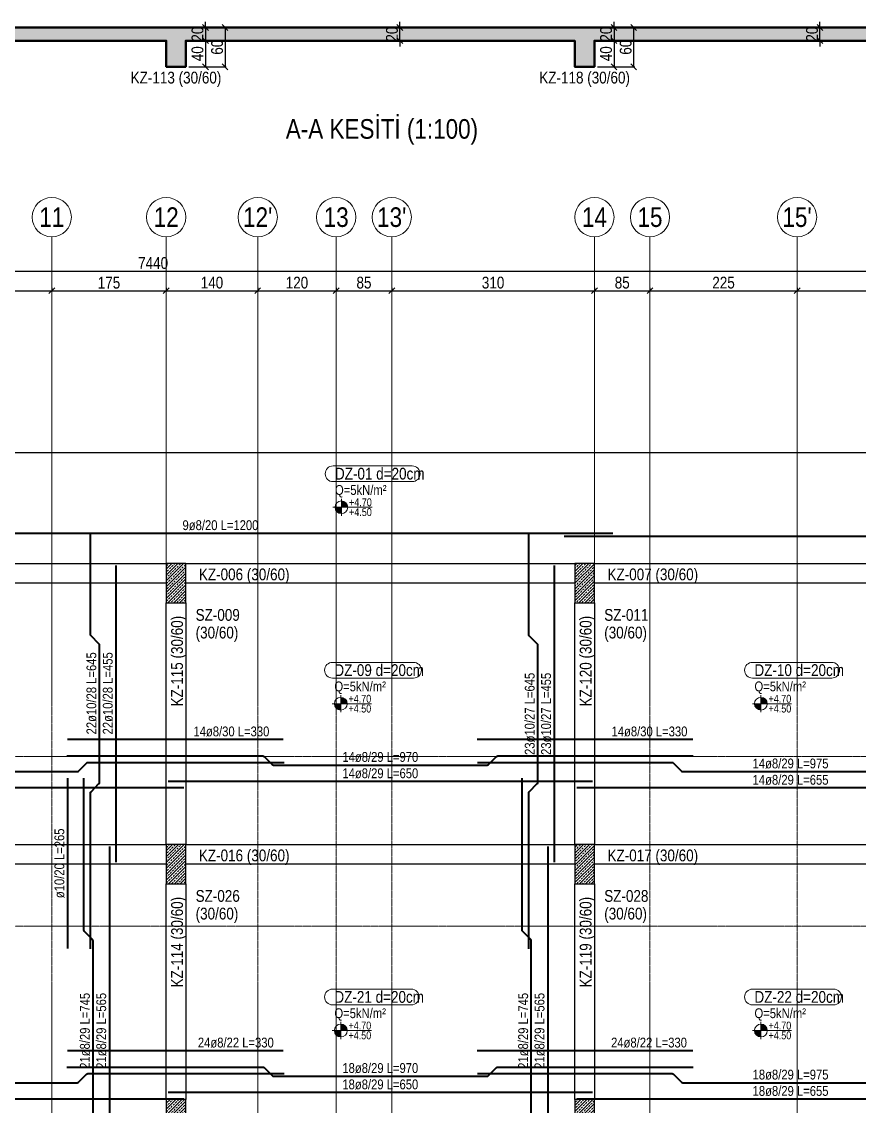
# Model space of a CAD drawing. Header units: millimetres. Extents: x 2356 to 11074, y 522 to 6020.
# Drawn here: x 6532 to 7814, y 4332 to 5991 of the extents above; entities that cross this region are included whole.
import ezdxf
from ezdxf.enums import TextEntityAlignment as Align

# ---------------------------------------------------------------- set-up
doc = ezdxf.new("R2010")
doc.units = ezdxf.units.MM
doc.linetypes.add('DASHED', pattern=[0.75, 0.5, -0.25])
for name, color, linetype, lineweight in [('AKS BALONU (BEYKENT)', 7, 'Continuous', 20), ('AKS CIZGISI (BEYKENT)', 252, 'DASHED', 20), ('AKS OLCU (BEYKENT)', 200, 'Continuous', 20), ('AKS YAZISI (BEYKENT)', 3, 'Continuous', 20), ('DONATI (BEYKENT)', 4, 'Continuous', 40), ('DONATI YAZISI (BEYKENT)', 3, 'Continuous', 20), ('DOSEME ISMI (BEYKENT)', 9, 'Continuous', 20), ('DOSEME PAFTA (BEYKENT)', 3, 'Continuous', 20), ('KAT SINIRI (BEYKENT)', 41, 'Continuous', 25), ('KESIT CIZGISI (BEYKENT)', 3, 'Continuous', 50), ('KESIT ISMI (BEYKENT)', 6, 'Continuous', 20), ('KIRIS (BEYKENT)', 2, 'Continuous', 30), ('KIRIS ISMI (BEYKENT)', 40, 'Continuous', 20), ('KOLON (BEYKENT)', 3, 'Continuous', 30), ('KOLON ISMI (BEYKENT)', 91, 'Continuous', 20), ('KOT CIZGISI (BEYKENT)', 7, 'Continuous', 20), ('KOT YAZI (BEYKENT)', 7, 'Continuous', 20), ('OLCU (BEYKENT)', 14, 'Continuous', 20), ('TARAMA (BEYKENT)', 252, 'Continuous', 20), ('YUK YAZISI (BEYKENT)', 140, 'Continuous', 20)]:
    doc.layers.add(name, color=color, linetype=linetype, lineweight=lineweight)
doc.styles.add('DONATI YAZISI (BEYKENT)', font='')
doc.styles.add('YAZI (BEYKENT)', font='')
doc.styles.get('DONATI YAZISI (BEYKENT)').set_extended_font_data('Bahnschrift Light Condensed')
doc.styles.get('YAZI (BEYKENT)').set_extended_font_data('Bahnschrift Light Condensed')
doc.dimstyles.new('AKS_OLCU_100', dxfattribs={"dimtxt": 18, "dimasz": 4.5, "dimexe": 1.875, "dimexo": 4.5, "dimgap": 3, "dimtad": 1, "dimdec": 0, "dimrnd": 0.5, "dimzin": 12, "dimdsep": 46, "dimtxsty": 'YAZI (BEYKENT)', "dimtsz": 4.5, "dimcen": 0.09, "dimclrt": 7, "dimadec": 0, "dimazin": 0, "dimtfac": 1, "dimtdec": 4, "dimtix": 1, "dimtmove": 0, "dimatfit": 3, "dimfxl": 1, "dimtolj": 1, "dimtzin": 0, "dimarcsym": 0})
doc.dimstyles.new('PLAN_OLCU_100', dxfattribs={"dimtxt": 18, "dimasz": 4.5, "dimexe": 1.875, "dimexo": 4.5, "dimgap": 3, "dimtad": 1, "dimdec": 0, "dimrnd": 0.5, "dimzin": 12, "dimdsep": 46, "dimtxsty": 'YAZI (BEYKENT)', "dimtsz": 4.5, "dimcen": 0.09, "dimclrt": 7, "dimadec": 0, "dimazin": 0, "dimtfac": 1, "dimtdec": 4, "dimtix": 1, "dimtmove": 0, "dimatfit": 3, "dimfxl": 1, "dimtolj": 1, "dimtzin": 0, "dimarcsym": 0})
pattern_1 = [(45, (-86089.6365, -4262.8825), (-4.49012806, 4.49012806), []), (45, (-86085.1463, -4262.8825), (-4.49012806, 4.49012806), [3.175, -1.5875])]

# ---------------------------------------------------------------- blocks, each defined once
blk = doc.blocks.new('*D210')
at = {"layer": 'Defpoints', "color": 0, "transparency": 16777216}
for p in [(6783.5, 5982.3), (6783.5, 5962.3), (6813.5, 5962.3)]:
    blk.add_point(p, dxfattribs=at)
at = {"layer": 'OLCU (BEYKENT)', "color": 0, "lineweight": -2, "transparency": 16777216}
for p, q in [((6813.5, 5982.3), (6813.5, 5991.3)), ((6788, 5982.3), (6815.4, 5982.3)), ((6818, 5977.8), (6809, 5986.8)), ((6813.5, 5982.3), (6813.5, 5962.3)), ((6788, 5962.3), (6815.4, 5962.3)), ((6818, 5957.8), (6809, 5966.8)), ((6813.5, 5962.3), (6813.5, 5953.3))]:
    blk.add_line(p, q, dxfattribs=at)
at = {"layer": 'OLCU (BEYKENT)', "color": 7, "lineweight": 20, "transparency": 16777216, "insert": (6801.4, 5972.3), "char_height": 18, "attachment_point": 5, "rotation": 90, "style": 'YAZI (BEYKENT)'}
blk.add_mtext('\\A1;20', dxfattribs=at)
blk = doc.blocks.new('*D211')
at = {"layer": 'Defpoints', "color": 0, "transparency": 16777216}
for p in [(6783.5, 5962.3), (6783.5, 5922.3), (6813.5, 5922.3)]:
    blk.add_point(p, dxfattribs=at)
at = {"layer": 'OLCU (BEYKENT)', "color": 0, "lineweight": -2, "transparency": 16777216}
for p, q in [((6788, 5962.3), (6815.4, 5962.3)), ((6818, 5957.8), (6809, 5966.8)), ((6813.5, 5962.3), (6813.5, 5922.3)), ((6818, 5917.8), (6809, 5926.8)), ((6788, 5922.3), (6815.4, 5922.3))]:
    blk.add_line(p, q, dxfattribs=at)
at = {"layer": 'OLCU (BEYKENT)', "color": 7, "lineweight": 20, "transparency": 16777216, "insert": (6801.4, 5942.3), "char_height": 18, "attachment_point": 5, "rotation": 90, "style": 'YAZI (BEYKENT)'}
blk.add_mtext('\\A1;40', dxfattribs=at)
blk = doc.blocks.new('*D212')
at = {"layer": 'Defpoints', "color": 0, "transparency": 16777216}
for p in [(6783.5, 5982.3), (6783.5, 5922.3), (6843.5, 5922.3)]:
    blk.add_point(p, dxfattribs=at)
at = {"layer": 'OLCU (BEYKENT)', "color": 0, "lineweight": -2, "transparency": 16777216}
for p, q in [((6788, 5982.3), (6845.4, 5982.3)), ((6848, 5977.8), (6839, 5986.8)), ((6843.5, 5982.3), (6843.5, 5922.3)), ((6848, 5917.8), (6839, 5926.8)), ((6788, 5922.3), (6845.4, 5922.3))]:
    blk.add_line(p, q, dxfattribs=at)
at = {"layer": 'OLCU (BEYKENT)', "color": 7, "lineweight": 20, "transparency": 16777216, "insert": (6831.4, 5952.3), "char_height": 18, "attachment_point": 5, "rotation": 90, "style": 'YAZI (BEYKENT)'}
blk.add_mtext('\\A1;60', dxfattribs=at)
blk = doc.blocks.new('*D213')
at = {"layer": 'Defpoints', "color": 0, "transparency": 16777216}
for p in [(7408.5, 5982.3), (7408.5, 5962.3), (7438.5, 5962.3)]:
    blk.add_point(p, dxfattribs=at)
at = {"layer": 'OLCU (BEYKENT)', "color": 0, "lineweight": -2, "transparency": 16777216}
for p, q in [((7438.5, 5982.3), (7438.5, 5991.3)), ((7413, 5982.3), (7440.4, 5982.3)), ((7443, 5977.8), (7434, 5986.8)), ((7438.5, 5982.3), (7438.5, 5962.3)), ((7413, 5962.3), (7440.4, 5962.3)), ((7443, 5957.8), (7434, 5966.8)), ((7438.5, 5962.3), (7438.5, 5953.3))]:
    blk.add_line(p, q, dxfattribs=at)
at = {"layer": 'OLCU (BEYKENT)', "color": 7, "lineweight": 20, "transparency": 16777216, "insert": (7426.4, 5972.3), "char_height": 18, "attachment_point": 5, "rotation": 90, "style": 'YAZI (BEYKENT)'}
blk.add_mtext('\\A1;20', dxfattribs=at)
blk = doc.blocks.new('*D214')
at = {"layer": 'Defpoints', "color": 0, "transparency": 16777216}
for p in [(7408.5, 5962.3), (7408.5, 5922.3), (7438.5, 5922.3)]:
    blk.add_point(p, dxfattribs=at)
at = {"layer": 'OLCU (BEYKENT)', "color": 0, "lineweight": -2, "transparency": 16777216}
for p, q in [((7413, 5962.3), (7440.4, 5962.3)), ((7443, 5957.8), (7434, 5966.8)), ((7438.5, 5962.3), (7438.5, 5922.3)), ((7443, 5917.8), (7434, 5926.8)), ((7413, 5922.3), (7440.4, 5922.3))]:
    blk.add_line(p, q, dxfattribs=at)
at = {"layer": 'OLCU (BEYKENT)', "color": 7, "lineweight": 20, "transparency": 16777216, "insert": (7426.4, 5942.3), "char_height": 18, "attachment_point": 5, "rotation": 90, "style": 'YAZI (BEYKENT)'}
blk.add_mtext('\\A1;40', dxfattribs=at)
blk = doc.blocks.new('*D215')
at = {"layer": 'Defpoints', "color": 0, "transparency": 16777216}
for p in [(7408.5, 5982.3), (7408.5, 5922.3), (7468.5, 5922.3)]:
    blk.add_point(p, dxfattribs=at)
at = {"layer": 'OLCU (BEYKENT)', "color": 0, "lineweight": -2, "transparency": 16777216}
for p, q in [((7413, 5982.3), (7470.4, 5982.3)), ((7473, 5977.8), (7464, 5986.8)), ((7468.5, 5982.3), (7468.5, 5922.3)), ((7473, 5917.8), (7464, 5926.8)), ((7413, 5922.3), (7470.4, 5922.3))]:
    blk.add_line(p, q, dxfattribs=at)
at = {"layer": 'OLCU (BEYKENT)', "color": 7, "lineweight": 20, "transparency": 16777216, "insert": (7456.4, 5952.3), "char_height": 18, "attachment_point": 5, "rotation": 90, "style": 'YAZI (BEYKENT)'}
blk.add_mtext('\\A1;60', dxfattribs=at)
blk = doc.blocks.new('*D237')
at = {"layer": 'Defpoints', "color": 0, "transparency": 16777216}
for p in [(7081, 5982.3), (7111, 5982.3), (7081, 5962.3)]:
    blk.add_point(p, dxfattribs=at)
at = {"layer": 'OLCU (BEYKENT)', "color": 0, "lineweight": -2, "transparency": 16777216}
for p, q in [((7111, 5982.3), (7111, 5991.3)), ((7085.5, 5982.3), (7112.9, 5982.3)), ((7115.5, 5977.8), (7106.5, 5986.8)), ((7111, 5962.3), (7111, 5982.3)), ((7085.5, 5962.3), (7112.9, 5962.3)), ((7115.5, 5957.8), (7106.5, 5966.8)), ((7111, 5962.3), (7111, 5953.3))]:
    blk.add_line(p, q, dxfattribs=at)
at = {"layer": 'OLCU (BEYKENT)', "color": 7, "lineweight": 20, "transparency": 16777216, "insert": (7098.9, 5972.3), "char_height": 18, "attachment_point": 5, "rotation": 90, "style": 'YAZI (BEYKENT)'}
blk.add_mtext('\\A1;20', dxfattribs=at)
blk = doc.blocks.new('*D238')
at = {"layer": 'Defpoints', "color": 0, "transparency": 16777216}
for p in [(7723.5, 5982.3), (7753.5, 5982.3), (7723.5, 5962.3)]:
    blk.add_point(p, dxfattribs=at)
at = {"layer": 'OLCU (BEYKENT)', "color": 0, "lineweight": -2, "transparency": 16777216}
for p, q in [((7753.5, 5982.3), (7753.5, 5991.3)), ((7728, 5982.3), (7755.4, 5982.3)), ((7758, 5977.8), (7749, 5986.8)), ((7753.5, 5962.3), (7753.5, 5982.3)), ((7728, 5962.3), (7755.4, 5962.3)), ((7758, 5957.8), (7749, 5966.8)), ((7753.5, 5962.3), (7753.5, 5953.3))]:
    blk.add_line(p, q, dxfattribs=at)
at = {"layer": 'OLCU (BEYKENT)', "color": 7, "lineweight": 20, "transparency": 16777216, "insert": (7741.4, 5972.3), "char_height": 18, "attachment_point": 5, "rotation": 90, "style": 'YAZI (BEYKENT)'}
blk.add_mtext('\\A1;20', dxfattribs=at)
blk = doc.blocks.new('*D277')
at = {"layer": 'AKS OLCU (BEYKENT)', "color": 0, "lineweight": -2, "transparency": 16777216}
for p, q in [((3009, 5605.3), (3018, 5614.3)), ((3013.5, 5614.3), (3013.5, 5611.7)), ((3013.5, 5609.8), (10453.5, 5609.8)), ((10449, 5605.3), (10458, 5614.3)), ((10453.5, 5614.3), (10453.5, 5611.7))]:
    blk.add_line(p, q, dxfattribs=at)
at = {"layer": 'Defpoints', "color": 0, "transparency": 16777216}
for p in [(3013.5, 5609.8), (10453.5, 5609.8), (10453.5, 5609.8)]:
    blk.add_point(p, dxfattribs=at)
at = {"layer": 'AKS OLCU (BEYKENT)', "color": 7, "transparency": 16777216, "insert": (6733.5, 5622), "char_height": 18, "attachment_point": 5, "style": 'YAZI (BEYKENT)'}
blk.add_mtext('\\A1;7440', dxfattribs=at)
blk = doc.blocks.new('*D292')
at = {"layer": 'AKS OLCU (BEYKENT)', "color": 0, "lineweight": -2, "transparency": 16777216}
for p, q in [((6259, 5575.3), (6268, 5584.3)), ((6263.5, 5584.3), (6263.5, 5581.7)), ((6263.5, 5579.8), (6578.5, 5579.8)), ((6574, 5575.3), (6583, 5584.3)), ((6578.5, 5584.3), (6578.5, 5581.7))]:
    blk.add_line(p, q, dxfattribs=at)
at = {"layer": 'Defpoints', "color": 0, "transparency": 16777216}
for p in [(6263.5, 5579.8), (6578.5, 5579.8), (6578.5, 5579.8)]:
    blk.add_point(p, dxfattribs=at)
at = {"layer": 'AKS OLCU (BEYKENT)', "color": 7, "transparency": 16777216, "insert": (6421, 5592), "char_height": 18, "attachment_point": 5, "style": 'YAZI (BEYKENT)'}
blk.add_mtext('\\A1;315', dxfattribs=at)
blk = doc.blocks.new('*D293')
at = {"layer": 'AKS OLCU (BEYKENT)', "color": 0, "lineweight": -2, "transparency": 16777216}
for p, q in [((6574, 5575.3), (6583, 5584.3)), ((6578.5, 5584.3), (6578.5, 5581.7)), ((6578.5, 5579.8), (6753.5, 5579.8)), ((6749, 5575.3), (6758, 5584.3)), ((6753.5, 5584.3), (6753.5, 5581.7))]:
    blk.add_line(p, q, dxfattribs=at)
at = {"layer": 'Defpoints', "color": 0, "transparency": 16777216}
for p in [(6578.5, 5579.8), (6753.5, 5579.8), (6753.5, 5579.8)]:
    blk.add_point(p, dxfattribs=at)
at = {"layer": 'AKS OLCU (BEYKENT)', "color": 7, "transparency": 16777216, "insert": (6666, 5591.9), "char_height": 18, "attachment_point": 5, "style": 'YAZI (BEYKENT)'}
blk.add_mtext('\\A1;175', dxfattribs=at)
blk = doc.blocks.new('*D294')
at = {"layer": 'AKS OLCU (BEYKENT)', "color": 0, "lineweight": -2, "transparency": 16777216}
for p, q in [((6749, 5575.3), (6758, 5584.3)), ((6753.5, 5584.3), (6753.5, 5581.7)), ((6753.5, 5579.8), (6893.5, 5579.8)), ((6889, 5575.3), (6898, 5584.3)), ((6893.5, 5584.3), (6893.5, 5581.7))]:
    blk.add_line(p, q, dxfattribs=at)
at = {"layer": 'Defpoints', "color": 0, "transparency": 16777216}
for p in [(6753.5, 5579.8), (6893.5, 5579.8), (6893.5, 5579.8)]:
    blk.add_point(p, dxfattribs=at)
at = {"layer": 'AKS OLCU (BEYKENT)', "color": 7, "transparency": 16777216, "insert": (6823.5, 5592), "char_height": 18, "attachment_point": 5, "style": 'YAZI (BEYKENT)'}
blk.add_mtext('\\A1;140', dxfattribs=at)
blk = doc.blocks.new('*D295')
at = {"layer": 'AKS OLCU (BEYKENT)', "color": 0, "lineweight": -2, "transparency": 16777216}
for p, q in [((6889, 5575.3), (6898, 5584.3)), ((6893.5, 5584.3), (6893.5, 5581.7)), ((6893.5, 5579.8), (7013.5, 5579.8)), ((7009, 5575.3), (7018, 5584.3)), ((7013.5, 5584.3), (7013.5, 5581.7))]:
    blk.add_line(p, q, dxfattribs=at)
at = {"layer": 'Defpoints', "color": 0, "transparency": 16777216}
for p in [(6893.5, 5579.8), (7013.5, 5579.8), (7013.5, 5579.8)]:
    blk.add_point(p, dxfattribs=at)
at = {"layer": 'AKS OLCU (BEYKENT)', "color": 7, "transparency": 16777216, "insert": (6953.5, 5592), "char_height": 18, "attachment_point": 5, "style": 'YAZI (BEYKENT)'}
blk.add_mtext('\\A1;120', dxfattribs=at)
blk = doc.blocks.new('*D296')
at = {"layer": 'AKS OLCU (BEYKENT)', "color": 0, "lineweight": -2, "transparency": 16777216}
for p, q in [((7009, 5575.3), (7018, 5584.3)), ((7013.5, 5584.3), (7013.5, 5581.7)), ((7013.5, 5579.8), (7098.5, 5579.8)), ((7094, 5575.3), (7103, 5584.3)), ((7098.5, 5584.3), (7098.5, 5581.7))]:
    blk.add_line(p, q, dxfattribs=at)
at = {"layer": 'Defpoints', "color": 0, "transparency": 16777216}
for p in [(7013.5, 5579.8), (7098.5, 5579.8), (7098.5, 5579.8)]:
    blk.add_point(p, dxfattribs=at)
at = {"layer": 'AKS OLCU (BEYKENT)', "color": 7, "transparency": 16777216, "insert": (7056, 5592), "char_height": 18, "attachment_point": 5, "style": 'YAZI (BEYKENT)'}
blk.add_mtext('\\A1;85', dxfattribs=at)
blk = doc.blocks.new('*D297')
at = {"layer": 'AKS OLCU (BEYKENT)', "color": 0, "lineweight": -2, "transparency": 16777216}
for p, q in [((7094, 5575.3), (7103, 5584.3)), ((7098.5, 5584.3), (7098.5, 5581.7)), ((7098.5, 5579.8), (7408.5, 5579.8)), ((7404, 5575.3), (7413, 5584.3)), ((7408.5, 5584.3), (7408.5, 5581.7))]:
    blk.add_line(p, q, dxfattribs=at)
at = {"layer": 'Defpoints', "color": 0, "transparency": 16777216}
for p in [(7098.5, 5579.8), (7408.5, 5579.8), (7408.5, 5579.8)]:
    blk.add_point(p, dxfattribs=at)
at = {"layer": 'AKS OLCU (BEYKENT)', "color": 7, "transparency": 16777216, "insert": (7253.5, 5592), "char_height": 18, "attachment_point": 5, "style": 'YAZI (BEYKENT)'}
blk.add_mtext('\\A1;310', dxfattribs=at)
blk = doc.blocks.new('*D298')
at = {"layer": 'AKS OLCU (BEYKENT)', "color": 0, "lineweight": -2, "transparency": 16777216}
for p, q in [((7404, 5575.3), (7413, 5584.3)), ((7408.5, 5584.3), (7408.5, 5581.7)), ((7408.5, 5579.8), (7493.5, 5579.8)), ((7489, 5575.3), (7498, 5584.3)), ((7493.5, 5584.3), (7493.5, 5581.7))]:
    blk.add_line(p, q, dxfattribs=at)
at = {"layer": 'Defpoints', "color": 0, "transparency": 16777216}
for p in [(7408.5, 5579.8), (7493.5, 5579.8), (7493.5, 5579.8)]:
    blk.add_point(p, dxfattribs=at)
at = {"layer": 'AKS OLCU (BEYKENT)', "color": 7, "transparency": 16777216, "insert": (7451, 5592), "char_height": 18, "attachment_point": 5, "style": 'YAZI (BEYKENT)'}
blk.add_mtext('\\A1;85', dxfattribs=at)
blk = doc.blocks.new('*D299')
at = {"layer": 'AKS OLCU (BEYKENT)', "color": 0, "lineweight": -2, "transparency": 16777216}
for p, q in [((7489, 5575.3), (7498, 5584.3)), ((7493.5, 5584.3), (7493.5, 5581.7)), ((7493.5, 5579.8), (7718.5, 5579.8)), ((7714, 5575.3), (7723, 5584.3)), ((7718.5, 5584.3), (7718.5, 5581.7))]:
    blk.add_line(p, q, dxfattribs=at)
at = {"layer": 'Defpoints', "color": 0, "transparency": 16777216}
for p in [(7493.5, 5579.8), (7718.5, 5579.8), (7718.5, 5579.8)]:
    blk.add_point(p, dxfattribs=at)
at = {"layer": 'AKS OLCU (BEYKENT)', "color": 7, "transparency": 16777216, "insert": (7606, 5592), "char_height": 18, "attachment_point": 5, "style": 'YAZI (BEYKENT)'}
blk.add_mtext('\\A1;225', dxfattribs=at)
blk = doc.blocks.new('*D300')
at = {"layer": 'AKS OLCU (BEYKENT)', "color": 0, "lineweight": -2, "transparency": 16777216}
for p, q in [((7714, 5575.3), (7723, 5584.3)), ((7718.5, 5584.3), (7718.5, 5581.7)), ((7718.5, 5579.8), (8038.5, 5579.8)), ((8034, 5575.3), (8043, 5584.3)), ((8038.5, 5584.3), (8038.5, 5581.7))]:
    blk.add_line(p, q, dxfattribs=at)
at = {"layer": 'Defpoints', "color": 0, "transparency": 16777216}
for p in [(7718.5, 5579.8), (8038.5, 5579.8), (8038.5, 5579.8)]:
    blk.add_point(p, dxfattribs=at)
at = {"layer": 'AKS OLCU (BEYKENT)', "color": 7, "transparency": 16777216, "insert": (7878.5, 5592), "char_height": 18, "attachment_point": 5, "style": 'YAZI (BEYKENT)'}
blk.add_mtext('\\A1;320', dxfattribs=at)

msp = doc.modelspace()

# ---------------------------------------------------------------- hatches: boundary and pattern name
at = {"layer": 'KOT CIZGISI (BEYKENT)', "true_color": 0x000000}
h = msp.add_hatch(color=18, dxfattribs=at)
h.dxf.hatch_style = 1
h.paths.add_polyline_path([(7021.5, 5248.4), (7011.7, 5248.4, 0.414214), (7021.5, 5238.6)])
h = msp.add_hatch(color=18, dxfattribs=at)
h.dxf.hatch_style = 1
h.paths.add_polyline_path([(7021.5, 5258.1), (7021.5, 5248.4), (7031.3, 5248.4, 0.414214)])
h = msp.add_hatch(color=18, dxfattribs=at)
h.dxf.hatch_style = 1
h.paths.add_polyline_path([(7020.6, 4947.8), (7010.8, 4947.8, 0.414214), (7020.6, 4938)])
h = msp.add_hatch(color=18, dxfattribs=at)
h.dxf.hatch_style = 1
h.paths.add_polyline_path([(7020.6, 4957.6), (7020.6, 4947.8), (7030.4, 4947.8, 0.414214)])
h = msp.add_hatch(color=18, dxfattribs=at)
h.dxf.hatch_style = 1
h.paths.add_polyline_path([(7663.1, 4947.8), (7653.3, 4947.8, 0.414214), (7663.1, 4938)])
h = msp.add_hatch(color=18, dxfattribs=at)
h.dxf.hatch_style = 1
h.paths.add_polyline_path([(7663.1, 4957.6), (7663.1, 4947.8), (7672.9, 4947.8, 0.414214)])
h = msp.add_hatch(color=18, dxfattribs=at)
h.dxf.hatch_style = 1
h.paths.add_polyline_path([(7020.6, 4447.8), (7010.8, 4447.8, 0.414214), (7020.6, 4438)])
h = msp.add_hatch(color=18, dxfattribs=at)
h.dxf.hatch_style = 1
h.paths.add_polyline_path([(7020.6, 4457.6), (7020.6, 4447.8), (7030.4, 4447.8, 0.414214)])
h = msp.add_hatch(color=18, dxfattribs=at)
h.dxf.hatch_style = 1
h.paths.add_polyline_path([(7663.1, 4447.8), (7653.3, 4447.8, 0.414214), (7663.1, 4438)])
h = msp.add_hatch(color=18, dxfattribs=at)
h.dxf.hatch_style = 1
h.paths.add_polyline_path([(7663.1, 4457.6), (7663.1, 4447.8), (7672.9, 4447.8, 0.414214)])
at = {"layer": 'TARAMA (BEYKENT)'}
h = msp.add_hatch(dxfattribs=at)
h.set_pattern_fill('ANSI33', color=256, style=0)
h.set_pattern_definition(pattern_1)
h.paths.add_polyline_path([(3713.5, 5962.3), (3513.5, 5962.3), (3513.5, 5982.3), (10653.5, 5982.3), (10653.5, 5962.3), (10453.5, 5962.3), (10453.5, 5922.3), (10423.5, 5922.3), (10423.5, 5962.3), (9883.5, 5962.3), (9883.5, 5922.3), (9853.5, 5922.3), (9853.5, 5962.3), (9228.5, 5962.3), (9228.5, 5922.3), (9198.5, 5922.3), (9198.5, 5962.3), (8683.5, 5962.3), (8683.5, 5922.3), (8653.5, 5922.3), (8653.5, 5962.3), (8038.5, 5962.3), (8038.5, 5922.3), (8008.5, 5922.3), (8008.5, 5962.3), (7408.5, 5962.3), (7408.5, 5922.3), (7378.5, 5922.3), (7378.5, 5962.3), (6783.5, 5962.3), (6783.5, 5922.3), (6753.5, 5922.3), (6753.5, 5962.3), (6148.5, 5962.3), (6148.5, 5922.3), (6118.5, 5922.3), (6118.5, 5962.3), (5513.5, 5962.3), (5513.5, 5922.3), (5483.5, 5922.3), (5483.5, 5962.3), (4918.5, 5962.3), (4918.5, 5922.3), (4888.5, 5922.3), (4888.5, 5962.3), (4313.5, 5962.3), (4313.5, 5922.3), (4283.5, 5922.3), (4283.5, 5962.3), (3743.5, 5962.3), (3743.5, 5922.3), (3713.5, 5922.3)], flags=16)
h = msp.add_hatch(dxfattribs=at)
h.set_pattern_fill('ANSI33', color=256, style=0)
h.set_pattern_definition(pattern_1)
h.paths.add_polyline_path([(6753.5, 5102.3), (6783.5, 5102.3), (6783.5, 5162.3), (6753.5, 5162.3)], flags=16)
h = msp.add_hatch(dxfattribs=at)
h.set_pattern_fill('ANSI33', color=256, style=0)
h.set_pattern_definition(pattern_1)
h.paths.add_polyline_path([(7378.5, 5102.3), (7408.5, 5102.3), (7408.5, 5162.3), (7378.5, 5162.3)], flags=16)
h = msp.add_hatch(dxfattribs=at)
h.set_pattern_fill('ANSI33', color=256, style=0)
h.set_pattern_definition(pattern_1)
h.paths.add_polyline_path([(6753.5, 4672.3), (6783.5, 4672.3), (6783.5, 4732.3), (6753.5, 4732.3)], flags=16)
h = msp.add_hatch(dxfattribs=at)
h.set_pattern_fill('ANSI33', color=256, style=0)
h.set_pattern_definition(pattern_1)
h.paths.add_polyline_path([(7378.5, 4672.3), (7408.5, 4672.3), (7408.5, 4732.3), (7378.5, 4732.3)], flags=16)
h = msp.add_hatch(dxfattribs=at)
h.set_pattern_fill('ANSI33', color=256, style=0)
h.set_pattern_definition(pattern_1)
h.paths.add_polyline_path([(6753.5, 4162.3), (6783.5, 4162.3), (6783.5, 4342.3), (6753.5, 4342.3)], flags=16)
h = msp.add_hatch(dxfattribs=at)
h.set_pattern_fill('ANSI33', color=256, style=0)
h.set_pattern_definition(pattern_1)
h.paths.add_polyline_path([(7378.5, 4162.3), (7408.5, 4162.3), (7408.5, 4342.3), (7378.5, 4342.3)], flags=16)

# ---------------------------------------------------------------- linework, layer by layer
at = {"layer": 'AKS BALONU (BEYKENT)'}
for centre in [(6578.5, 5692.3), (6753.5, 5692.3), (6893.5, 5692.3), (7013.5, 5692.3), (7098.5, 5692.3), (7408.5, 5692.3), (7493.5, 5692.3), (7718.5, 5692.3)]:
    msp.add_circle(centre, 30, dxfattribs=at)
at = {"layer": 'AKS CIZGISI (BEYKENT)'}
for p, q in [((6578.5, 642.3), (6578.5, 5662.3)), ((6753.5, 642.3), (6753.5, 5662.3)), ((7013.5, 642.3), (7013.5, 5662.3)), ((7408.5, 642.3), (7408.5, 5662.3)), ((7493.5, 642.3), (7493.5, 5662.3)), ((2713.5, 5162.3), (10953.5, 5162.3)), ((2713.5, 4867.3), (10953.5, 4867.3)), ((2713.5, 4732.3), (10953.5, 4732.3)), ((2713.5, 4607.3), (10953.5, 4607.3))]:
    msp.add_line(p, q, dxfattribs=at)
at = {"layer": 'AKS CIZGISI (BEYKENT)', "color": 175, "true_color": 0x4554a5}
for p, q in [((6893.5, 642.3), (6893.5, 5662.3)), ((7098.5, 642.3), (7098.5, 5662.3)), ((7718.5, 642.3), (7718.5, 5662.3))]:
    msp.add_line(p, q, dxfattribs=at)
at = {"layer": 'DONATI (BEYKENT)'}
for points in [[(7436.5, 5208.5), (6236.5, 5208.5)], [(8562.3, 5203.5), (7362.3, 5203.5)], [(6676.6, 5159.3), (6676.6, 4705.3)], [(7347, 5159.3), (7347, 4705.3)], [(6932.3, 4892.9), (6602.3, 4892.9)], [(7559, 4892.9), (7229.3, 4892.9)], [(6602.6, 4833.8), (6602.6, 4573.3)], [(6780.5, 4818.9), (6121.5, 4818.9)], [(7405.5, 4828.9), (6756.5, 4828.9)], [(8035.5, 4818.9), (7381.5, 4818.9)], [(6666.6, 4729.3), (6666.6, 4165.3)], [(7337, 4729.3), (7337, 4165.3)], [(6932.3, 4416.9), (6602.3, 4416.9)], [(7559, 4416.9), (7229.3, 4416.9)], [(7405.5, 4352.9), (6756.5, 4352.9)], [(6780.5, 4342.9), (6121.5, 4342.9)], [(8035.5, 4342.9), (7381.5, 4342.9)]]:
    msp.add_lwpolyline(points, dxfattribs=at)
for points in [[(6637.6, 4572.8), (6637.6, 4811.1, -0.198912), (6638.5, 4813.2), (6650.7, 4825.5, 0.198912), (6651.6, 4827.6), (6651.6, 5037.1, 0.198912), (6650.7, 5039.2), (6638.5, 5051.5, -0.198912), (6637.6, 5053.6), (6637.6, 5206.6)], [(7308, 4572.8), (7308, 4811.1, -0.198912), (7308.8, 4813.2), (7321.1, 4825.5, 0.198912), (7322, 4827.6), (7322, 5037.1, 0.198912), (7321.1, 5039.2), (7308.8, 5051.5, -0.198912), (7308, 5053.6), (7308, 5206.6)], [(6601.3, 4867.9), (6901.3, 4867.9, -0.198912), (6903.4, 4867), (6915.7, 4854.8, 0.198912), (6917.8, 4853.9), (7244.3, 4853.9, 0.198912), (7246.4, 4854.8), (7258.7, 4867, -0.198912), (7260.8, 4867.9), (7559.5, 4867.9)], [(5965.8, 4857.9), (6268.3, 4857.9, -0.198912), (6270.4, 4857), (6282.7, 4844.8, 0.198912), (6284.8, 4843.9), (6617.3, 4843.9, 0.198912), (6619.4, 4844.8), (6631.7, 4857, -0.198912), (6633.8, 4857.9), (6933.8, 4857.9)], [(7229.8, 4857.9), (7527.3, 4857.9, -0.198912), (7529.4, 4857), (7541.7, 4844.8, 0.198912), (7543.8, 4843.9), (7873.3, 4843.9, 0.198912), (7875.4, 4844.8), (7887.7, 4857, -0.198912), (7889.8, 4857.9), (8192.3, 4857.9)], [(6627.6, 4100.8), (6627.6, 4293.1, -0.198912), (6628.5, 4295.2), (6640.7, 4307.5, 0.198912), (6641.6, 4309.6), (6641.6, 4585.1, 0.198912), (6640.7, 4587.2), (6628.5, 4599.5, -0.198912), (6627.6, 4601.6), (6627.6, 4833.8)], [(7298, 4100.8), (7298, 4293.1, -0.198912), (7298.8, 4295.2), (7311.1, 4307.5, 0.198912), (7312, 4309.6), (7312, 4585.1, 0.198912), (7311.1, 4587.2), (7298.8, 4599.5, -0.198912), (7298, 4601.6), (7298, 4833.8)], [(5965.8, 4381.9), (6268.3, 4381.9, -0.198912), (6270.4, 4381), (6282.7, 4368.8, 0.198912), (6284.8, 4367.9), (6617.3, 4367.9, 0.198912), (6619.4, 4368.8), (6631.7, 4381, -0.198912), (6633.8, 4381.9), (6933.8, 4381.9)], [(6601.3, 4391.9), (6901.3, 4391.9, -0.198912), (6903.4, 4391), (6915.7, 4378.8, 0.198912), (6917.8, 4377.9), (7244.3, 4377.9, 0.198912), (7246.4, 4378.8), (7258.7, 4391, -0.198912), (7260.8, 4391.9), (7559.5, 4391.9)], [(7229.8, 4381.9), (7527.3, 4381.9, -0.198912), (7529.4, 4381), (7541.7, 4368.8, 0.198912), (7543.8, 4367.9), (7873.3, 4367.9, 0.198912), (7875.4, 4368.8), (7887.7, 4381, -0.198912), (7889.8, 4381.9), (8192.3, 4381.9)]]:
    msp.add_lwpolyline(points, format="xyb", dxfattribs=at)
at = {"layer": 'DOSEME PAFTA (BEYKENT)'}
for points in [[(7008.7, 5311.6), (7129.8, 5311.6, -1), (7129.8, 5287.6), (7008.7, 5287.6, -1)], [(7007.8, 5011.1), (7131.9, 5011.1, -1), (7131.9, 4987.1), (7007.8, 4987.1, -1)], [(7650.3, 5011.1), (7771.4, 5011.1, -1), (7771.4, 4987.1), (7650.3, 4987.1, -1)], [(7007.8, 4511.1), (7128.5, 4511.1, -1), (7128.5, 4487.1), (7007.8, 4487.1, -1)], [(7650.3, 4511.1), (7774.4, 4511.1, -1), (7774.4, 4487.1), (7650.3, 4487.1, -1)]]:
    msp.add_lwpolyline(points, format="xyb", close=True, dxfattribs=at)
at = {"layer": 'KAT SINIRI (BEYKENT)'}
msp.add_lwpolyline([(3513.5, 4740.2), (4135.7, 5362.3), (5533.5, 5362.3), (5533.5, 5332.3), (8633.5, 5332.3), (8633.5, 5362.3), (10031.4, 5362.3), (10653.5, 4740.2), (10653.5, 3042.3), (10623.5, 3042.3), (10623.5, 1222.3), (8183.5, 1222.3), (8183.5, 1872.3), (8463.5, 1872.3), (8463.5, 3022.3), (5733.5, 3022.3), (5733.5, 1572.3), (3543.5, 1572.3), (3543.5, 3042.3), (3513.5, 3042.3)], close=True, dxfattribs=at)
at = {"layer": 'KESIT CIZGISI (BEYKENT)'}
for points in [[(3513.5, 5982.3), (10653.5, 5982.3)], [(9198.5, 5962.3), (8683.5, 5962.3), (8683.5, 5922.3), (8653.5, 5922.3), (8653.5, 5962.3), (8038.5, 5962.3), (8038.5, 5922.3), (8008.5, 5922.3), (8008.5, 5962.3), (7408.5, 5962.3), (7408.5, 5922.3), (7378.5, 5922.3), (7378.5, 5962.3), (6783.5, 5962.3), (6783.5, 5922.3), (6753.5, 5922.3), (6753.5, 5962.3), (6148.5, 5962.3)]]:
    msp.add_lwpolyline(points, dxfattribs=at)
at = {"layer": 'KIRIS (BEYKENT)'}
for p, q in [((6148.5, 5162.3), (6753.5, 5162.3)), ((6783.5, 5162.3), (7378.5, 5162.3)), ((7408.5, 5162.3), (8008.5, 5162.3)), ((6753.5, 5132.3), (6148.5, 5132.3)), ((7378.5, 5132.3), (6783.5, 5132.3)), ((8008.5, 5132.3), (7408.5, 5132.3)), ((6753.5, 4732.3), (6753.5, 5102.3)), ((6783.5, 5102.3), (6783.5, 4732.3)), ((7378.5, 4732.3), (7378.5, 5102.3)), ((7408.5, 5102.3), (7408.5, 4732.3)), ((6148.5, 4732.3), (6753.5, 4732.3)), ((6783.5, 4732.3), (7378.5, 4732.3)), ((7408.5, 4732.3), (8008.5, 4732.3)), ((6753.5, 4702.3), (6148.5, 4702.3)), ((7378.5, 4702.3), (6783.5, 4702.3)), ((8008.5, 4702.3), (7408.5, 4702.3)), ((6753.5, 4342.3), (6753.5, 4672.3)), ((6783.5, 4672.3), (6783.5, 4342.3)), ((7378.5, 4342.3), (7378.5, 4672.3)), ((7408.5, 4672.3), (7408.5, 4342.3))]:
    msp.add_line(p, q, dxfattribs=at)
at = {"layer": 'KOLON (BEYKENT)'}
for points in [[(6753.5, 5102.3), (6783.5, 5102.3), (6783.5, 5162.3), (6753.5, 5162.3)], [(7378.5, 5102.3), (7408.5, 5102.3), (7408.5, 5162.3), (7378.5, 5162.3)], [(6753.5, 4672.3), (6783.5, 4672.3), (6783.5, 4732.3), (6753.5, 4732.3)], [(7378.5, 4672.3), (7408.5, 4672.3), (7408.5, 4732.3), (7378.5, 4732.3)], [(6753.5, 4162.3), (6783.5, 4162.3), (6783.5, 4342.3), (6753.5, 4342.3)], [(7378.5, 4162.3), (7408.5, 4162.3), (7408.5, 4342.3), (7378.5, 4342.3)]]:
    msp.add_lwpolyline(points, close=True, dxfattribs=at)
at = {"layer": 'KOT CIZGISI (BEYKENT)'}
for p, q in [((7021.5, 5261.4), (7021.5, 5235.3)), ((7008.5, 5248.4), (7068.5, 5248.4)), ((7007.6, 4947.8), (7067.6, 4947.8)), ((7020.6, 4960.9), (7020.6, 4934.8)), ((7650.1, 4947.8), (7710.1, 4947.8)), ((7663.1, 4960.9), (7663.1, 4934.8)), ((7007.6, 4447.8), (7067.6, 4447.8)), ((7020.6, 4460.9), (7020.6, 4434.8)), ((7650.1, 4447.8), (7710.1, 4447.8)), ((7663.1, 4460.9), (7663.1, 4434.8))]:
    msp.add_line(p, q, dxfattribs=at)
for centre in [(7021.5, 5248.4), (7020.6, 4947.8), (7663.1, 4947.8), (7020.6, 4447.8), (7663.1, 4447.8)]:
    msp.add_circle(centre, 9.78, dxfattribs=at)

# ---------------------------------------------------------------- texts
at = {"layer": 'AKS YAZISI (BEYKENT)', "style": 'YAZI (BEYKENT)'}
for s, p in [('11', (6578.5, 5692.3)), ('12', (6753.5, 5692.3)), ("12'", (6893.5, 5692.3)), ('13', (7013.5, 5692.3)), ("13'", (7098.5, 5692.3)), ('14', (7408.5, 5692.3)), ('15', (7493.5, 5692.3)), ("15'", (7718.5, 5692.3))]:
    msp.add_text(s, height=30, dxfattribs=at).set_placement(p, align=Align.MIDDLE_CENTER)
at = {"layer": 'DONATI YAZISI (BEYKENT)', "style": 'DONATI YAZISI (BEYKENT)'}
for s, p in [('9ø8/20 L=1200', (6836.5, 5221)), ('14ø8/30 L=330', (6853.2, 4905.4)), ('14ø8/30 L=330', (7492.7, 4905.4)), ('14ø8/29 L=970', (7081, 4866.4)), ('14ø8/29 L=975', (7708.5, 4856.4)), ('14ø8/29 L=650', (7081, 4841.4)), ('14ø8/29 L=655', (7708.5, 4831.4)), ('24ø8/22 L=330', (6860, 4429.4)), ('24ø8/22 L=330', (7492, 4429.4)), ('18ø8/29 L=970', (7081, 4390.4)), ('18ø8/29 L=975', (7708.5, 4380.4)), ('18ø8/29 L=650', (7081, 4365.4)), ('18ø8/29 L=655', (7708.5, 4355.4))]:
    msp.add_text(s, height=15, dxfattribs=at).set_placement(p, align=Align.MIDDLE_CENTER)
for s, p in [('22ø10/28 L=645', (6639.1, 4963.7)), ('22ø10/28 L=455', (6664.1, 4963.7)), ('23ø10/27 L=645', (7309.5, 4932.3)), ('23ø10/27 L=455', (7334.5, 4932.3)), ('ø10/20 L=265', (6590.1, 4703.6)), ('21ø8/29 L=745', (6629.1, 4447.3)), ('21ø8/29 L=565', (6654.1, 4447.3)), ('21ø8/29 L=745', (7299.5, 4447.3)), ('21ø8/29 L=565', (7324.5, 4447.3))]:
    msp.add_text(s, height=15, rotation=90, dxfattribs=at).set_placement(p, align=Align.MIDDLE_CENTER)
at = {"layer": 'DOSEME ISMI (BEYKENT)', "style": 'YAZI (BEYKENT)'}
for s, p in [('DZ-01 d=20cm', (7011.7, 5285.4)), ('DZ-09 d=20cm', (7010.8, 4984.8)), ('DZ-10 d=20cm', (7653.3, 4984.8)), ('DZ-21 d=20cm', (7010.8, 4484.8)), ('DZ-22 d=20cm', (7653.3, 4484.8))]:
    msp.add_text(s, height=18, dxfattribs=at).set_placement(p, align=Align.BOTTOM_LEFT)
at = {"layer": 'KESIT ISMI (BEYKENT)', "lineweight": 20, "style": 'YAZI (BEYKENT)'}
msp.add_text('A-A KESİTİ (1:100)', height=30, dxfattribs=at).set_placement((7083.5, 5842.3), align=Align.TOP_CENTER)
at = {"layer": 'KIRIS ISMI (BEYKENT)', "style": 'YAZI (BEYKENT)'}
for s, p in [('KZ-113 (30/60)', (6768.5, 5914.8)), ('KZ-118 (30/60)', (7393.5, 5914.8))]:
    msp.add_text(s, height=18, dxfattribs=at).set_placement(p, align=Align.TOP_CENTER)
for s, p in [('KZ-006 (30/60)', (6803.5, 5131.3)), ('KZ-007 (30/60)', (7428.5, 5131.3)), ('KZ-016 (30/60)', (6803.5, 4701.3)), ('KZ-017 (30/60)', (7428.5, 4701.3))]:
    msp.add_text(s, height=18, dxfattribs=at).set_placement(p, align=Align.BOTTOM_LEFT)
for s, p in [('KZ-115 (30/60)', (6784.5, 5082.3)), ('KZ-120 (30/60)', (7409.5, 5082.3)), ('KZ-114 (30/60)', (6784.5, 4652.3)), ('KZ-119 (30/60)', (7409.5, 4652.3))]:
    msp.add_text(s, height=18, rotation=90, dxfattribs=at).set_placement(p, align=Align.BOTTOM_RIGHT)
at = {"layer": 'KOLON ISMI (BEYKENT)', "style": 'YAZI (BEYKENT)'}
for s, p in [('SZ-009', (6798.5, 5069.3)), ('SZ-011', (7423.5, 5069.3)), ('(30/60)', (6798.5, 5042.3)), ('(30/60)', (7423.5, 5042.3)), ('SZ-026', (6798.5, 4639.3)), ('SZ-028', (7423.5, 4639.3)), ('(30/60)', (6798.5, 4612.3)), ('(30/60)', (7423.5, 4612.3))]:
    msp.add_text(s, height=18, dxfattribs=at).set_placement(p, align=Align.BOTTOM_LEFT)
at = {"layer": 'KOT YAZI (BEYKENT)', "style": 'YAZI (BEYKENT)'}
for s, p in [('+4.70', (7033.2, 5246.4)), ('+4.50', (7033.2, 5231.4)), ('+4.70', (7032.3, 4945.8)), ('+4.50', (7032.3, 4930.8)), ('+4.70', (7674.8, 4945.8)), ('+4.50', (7674.8, 4930.8)), ('+4.70', (7032.3, 4445.8)), ('+4.70', (7674.8, 4445.8)), ('+4.50', (7032.3, 4430.8)), ('+4.50', (7674.8, 4430.8))]:
    msp.add_text(s, height=12, dxfattribs=at).set_placement(p, align=Align.BOTTOM_LEFT)
at = {"layer": 'YUK YAZISI (BEYKENT)', "style": 'YAZI (BEYKENT)'}
for p in [(7011.7, 5262.9), (7010.8, 4962.3), (7653.3, 4962.3), (7010.8, 4462.3), (7653.3, 4462.3)]:
    msp.add_text('Q=5kN/m²', height=15, dxfattribs=at).set_placement(p, align=Align.BOTTOM_LEFT)

# ---------------------------------------------------------------- dimensions: what is measured, and where the dimension line sits
at = {"layer": 'AKS OLCU (BEYKENT)'}
for p1, p2, picture, middle in [((3013.5, 5609.8), (10453.5, 5609.8), '*D277', (6733.5, 5622)), ((6263.5, 5579.8), (6578.5, 5579.8), '*D292', (6421, 5592)), ((6578.5, 5579.8), (6753.5, 5579.8), '*D293', (6666, 5591.9)), ((6753.5, 5579.8), (6893.5, 5579.8), '*D294', (6823.5, 5592)), ((6893.5, 5579.8), (7013.5, 5579.8), '*D295', (6953.5, 5592)), ((7013.5, 5579.8), (7098.5, 5579.8), '*D296', (7056, 5592)), ((7098.5, 5579.8), (7408.5, 5579.8), '*D297', (7253.5, 5592)), ((7408.5, 5579.8), (7493.5, 5579.8), '*D298', (7451, 5592)), ((7493.5, 5579.8), (7718.5, 5579.8), '*D299', (7606, 5592)), ((7718.5, 5579.8), (8038.5, 5579.8), '*D300', (7878.5, 5592))]:
    dim = msp.add_aligned_dim(p1=p1, p2=p2, distance=0, dimstyle='AKS_OLCU_100', dxfattribs=at)
    dim.commit()
    dim.dimension.update_dxf_attribs({"geometry": picture, "text_midpoint": middle})
at = {"layer": 'OLCU (BEYKENT)', "lineweight": 20}
for p1, p2, distance, picture, middle in [((6783.5, 5982.3), (6783.5, 5962.3), 30, '*D210', (6801.4, 5972.3)), ((7081, 5962.3), (7081, 5982.3), -30, '*D237', (7098.9, 5972.3)), ((7408.5, 5982.3), (7408.5, 5962.3), 30, '*D213', (7426.4, 5972.3)), ((7723.5, 5962.3), (7723.5, 5982.3), -30, '*D238', (7741.4, 5972.3)), ((6783.5, 5982.3), (6783.5, 5922.3), 60, '*D212', (6831.4, 5952.3)), ((7408.5, 5982.3), (7408.5, 5922.3), 60, '*D215', (7456.4, 5952.3)), ((6783.5, 5962.3), (6783.5, 5922.3), 30, '*D211', (6801.4, 5942.3)), ((7408.5, 5962.3), (7408.5, 5922.3), 30, '*D214', (7426.4, 5942.3))]:
    dim = msp.add_aligned_dim(p1=p1, p2=p2, distance=distance, dimstyle='PLAN_OLCU_100', dxfattribs=at)
    dim.commit()
    dim.dimension.update_dxf_attribs({"geometry": picture, "text_midpoint": middle})

doc.saveas('drawing.dxf')
